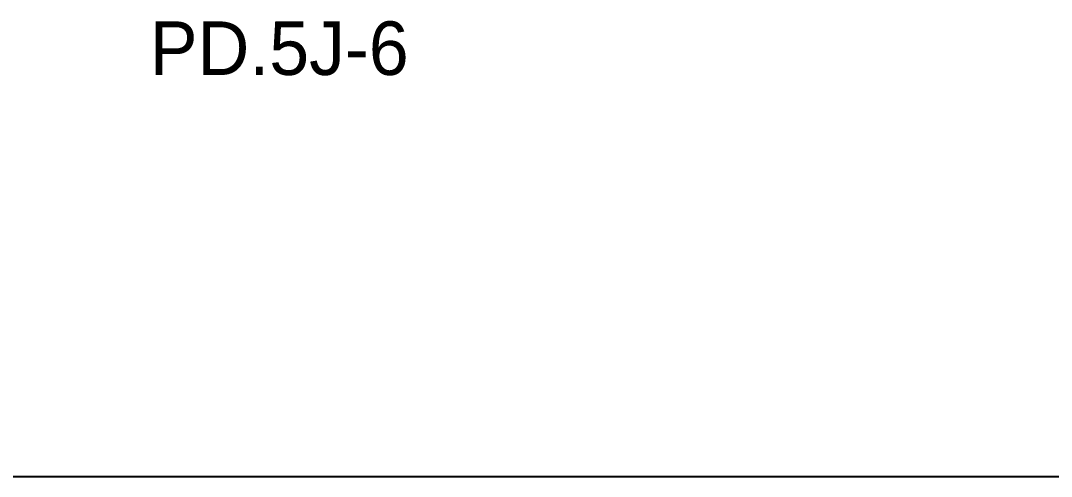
# Model space of a CAD drawing. Header units: metres. Extents: x -325 to 301, y -147 to 149.
# Drawn here: x 67.938 to 69.861, y 23.457 to 24.308 of the extents above; entities that cross this region are included whole.
import ezdxf

# ---------------------------------------------------------------- set-up
doc = ezdxf.new("R2010")
doc.units = ezdxf.units.M
doc.layers.add('-aux', color=50, linetype='Continuous', plot=False)
doc.styles.add('x-llegenda materials$0$ENGRAVERS', font='TT0586M.TTF')

msp = doc.modelspace()

# ---------------------------------------------------------------- linework, layer by layer
at = {"layer": '-aux'}
msp.add_lwpolyline([(12.23447743480324, 23.4566912249669), (142.2344774348032, 23.4566912249669)], dxfattribs=at)

# ---------------------------------------------------------------- texts
at = {"layer": '-aux', "insert": (68.17921505080241, 24.30603240465136), "char_height": 0.1, "width": 19.21009939306024, "attachment_point": 1, "style": 'x-llegenda materials$0$ENGRAVERS'}
msp.add_mtext('PD.5J-6', dxfattribs=at)

doc.saveas('drawing.dxf')
